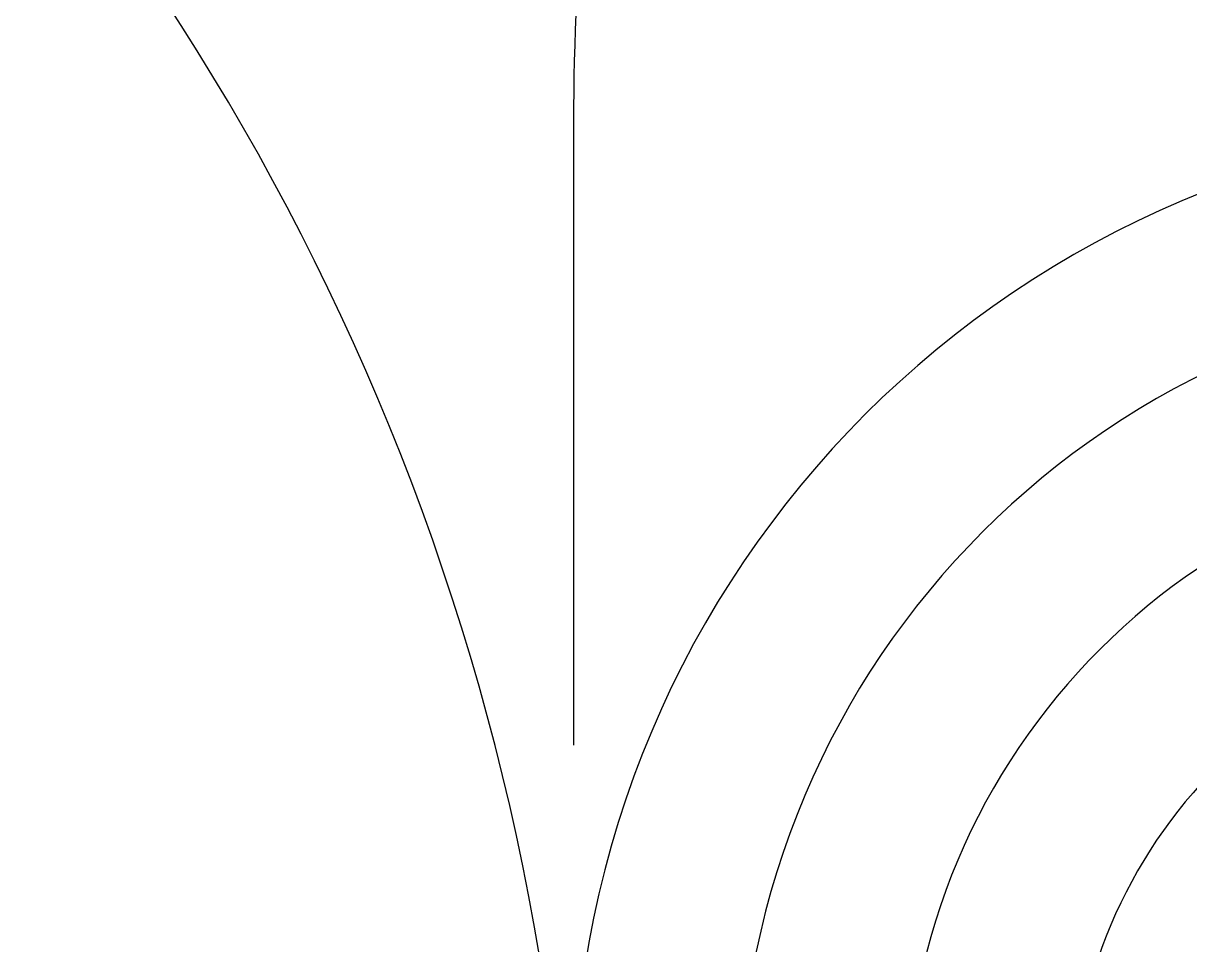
# Model space of a CAD drawing. Header units: inches. Extents: x 0 to 1813292486, y 0 to 3473589894.
# Drawn here: x 600646015 to 600646483.3, y 3473290887.9 to 3473291257.8 of the extents above; entities that cross this region are included whole.
import ezdxf

# ---------------------------------------------------------------- set-up
doc = ezdxf.new("R2010")
doc.units = ezdxf.units.IN
doc.header["$LTSCALE"] = 1000
doc.header["$MEASUREMENT"] = 0
doc.linetypes.add('AX-MALL-WALL-P02-QT$0$DASH', pattern=[0.35, 0.25, -0.1])
for name, color, linetype in [('A-Anno-Note', 241, 'Continuous'), ('AX-MALL-P02-200$0$A-Anno-Note', 241, 'Continuous'), ('AX-MALL-WALL-P02$0$A-Anno-Note', 241, 'Continuous'), ('AX-MALL-WALL-P02-QT$0$A-Detl-Fine', 152, 'Continuous'), ('AX-MALL-WALL-P02-QT$0$A-Detl-Thin', 131, 'Continuous'), ('AX-MALL-WALL-P02-QT$0$A-Flor', 41, 'Continuous'), ('AX-MALL-WALL-P02-QT$0$AX-MALL-WALL-P02-QT$0$A-Curt', 151, 'Continuous')]:
    doc.layers.add(name, color=color, linetype=linetype)

# ---------------------------------------------------------------- blocks, each defined once
blk = doc.blocks.new('AX-MALL-WALL-P02-QT$0$fegehrthr')
at = {"layer": 'AX-MALL-WALL-P02-QT$0$A-Detl-Fine', "linetype": 'AX-MALL-WALL-P02-QT$0$DASH'}
blk.add_lwpolyline([(335999.2, 135611.34, 0.267949), (335133.17, 136111.34), (325377.17, 136111.34, 0.414214), (324377.17, 135111.34), (324377.17, 134611.34)], format="xyb", dxfattribs=at)
at = {"layer": 'AX-MALL-WALL-P02-QT$0$A-Flor'}
blk.add_arc((323377.17, 134611.34), 1000, 359.99995, 89.99974, dxfattribs=at)
at = {"layer": 'AX-MALL-WALL-P02-QT$0$AX-MALL-WALL-P02-QT$0$A-Curt'}
for radius in [400, 333.33, 266.67, 200]:
    blk.add_arc((324777.12, 134711.35), radius, 90, 180, dxfattribs=at)
blk = doc.blocks.new('AX-MALL-WALL-P02-QT')
at = {"layer": 'AX-MALL-WALL-P02-QT$0$A-Detl-Thin', "rotation": 339.5681613092246}
blk.add_blockref('AX-MALL-WALL-P02-QT$0$fegehrthr', (600121810.72, 3473109514.68), dxfattribs=at)
blk = doc.blocks.new('AX-MALL-WALL-P02')
at = {"layer": 'AX-MALL-WALL-P02$0$A-Anno-Note'}
blk.add_blockref('AX-MALL-WALL-P02-QT', (0, 0), dxfattribs=at)
blk = doc.blocks.new('AX-MALL-P02-200')
at = {"layer": 'AX-MALL-P02-200$0$A-Anno-Note'}
blk.add_blockref('AX-MALL-WALL-P02', (0, 0), dxfattribs=at)

msp = doc.modelspace()

# ---------------------------------------------------------------- block references
at = {"layer": 'A-Anno-Note', "rotation": 20.43183869077545}
msp.add_blockref('AX-MALL-P02-200', (1250392458.53, 9048125.68), dxfattribs=at)

doc.saveas('drawing.dxf')
